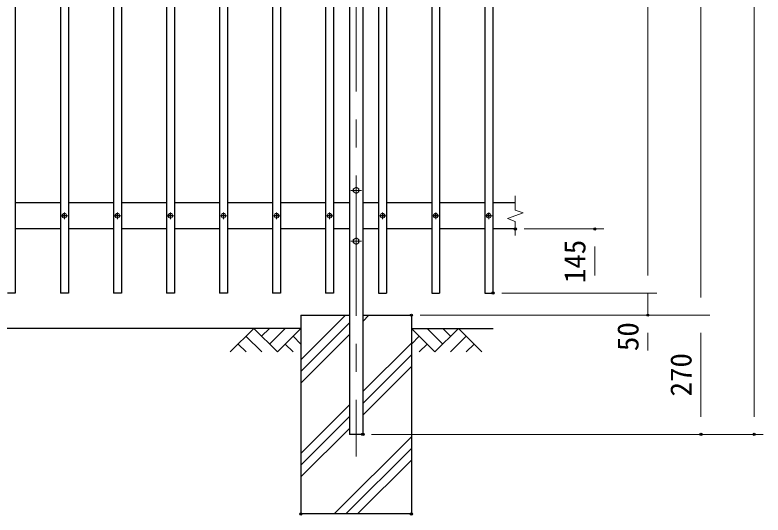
# Model space of a CAD drawing. Units: millimetres, scale not verified. Extents: x -4200 to 4200, y -2970 to 2970.
# Drawn here: x -2303 to -610, y -773 to 359 of the extents above; entities that cross this region are included whole.
import ezdxf
from ezdxf.enums import TextEntityAlignment as Align

# ---------------------------------------------------------------- set-up
doc = ezdxf.new("R2010")
doc.units = ezdxf.units.MM
doc.header["$LTSCALE"] = 10
doc.header["$PDMODE"] = 32
doc.header["$PDSIZE"] = 5
doc.linetypes.add('USER1', pattern=[50.8, 31.75, -6.35, 6.35, -6.35])
for name, color, linetype, lineweight in [('0-2_D-BMK', 2, 'USER1', 13), ('0-3_D-DCR-HCH', 7, 'Continuous', 13), ('0-4_D-STR4', 7, 'Continuous', 25), ('0-5_D-STR1', 1, 'Continuous', 25), ('0-6_D-STR3', 3, 'Continuous', 13), ('0-7_D-BGD', 7, 'Continuous', 25), ('0-8_D-STR-DIM', 7, 'Continuous', 13)]:
    doc.layers.add(name, color=color, linetype=linetype, lineweight=lineweight)
doc.layers.add('0-A_Defpoints', color=8, linetype='Continuous')
doc.styles.add('ＭＳ ゴシック', font='')
doc.styles.get('ＭＳ ゴシック').set_extended_font_data('MS Gothic')

msp = doc.modelspace()

# ---------------------------------------------------------------- linework, layer by layer
at = {"layer": '0-2_D-BMK'}
for p, q in [((-1530.77, 1519.65), (-1530.77, -640.35)), ((-1518.77, -37.85), (-1542.77, -37.85)), ((-2183.27, -95.35), (-2198.27, -95.35)), ((-2190.77, -87.85), (-2190.77, -102.85)), ((-2063.27, -95.35), (-2078.27, -95.35)), ((-2070.77, -87.85), (-2070.77, -102.85)), ((-1943.27, -95.35), (-1958.27, -95.35)), ((-1950.77, -87.85), (-1950.77, -102.85)), ((-1823.27, -95.35), (-1838.27, -95.35)), ((-1830.77, -87.85), (-1830.77, -102.85)), ((-1703.27, -95.35), (-1718.27, -95.35)), ((-1710.77, -87.85), (-1710.77, -102.85)), ((-1583.27, -95.35), (-1598.27, -95.35)), ((-1590.77, -87.85), (-1590.77, -102.85)), ((-1463.27, -95.35), (-1478.27, -95.35)), ((-1470.77, -87.85), (-1470.77, -102.85)), ((-1343.27, -95.35), (-1358.27, -95.35)), ((-1350.77, -87.85), (-1350.77, -102.85)), ((-1223.27, -95.35), (-1238.27, -95.35)), ((-1230.77, -87.85), (-1230.77, -102.85)), ((-1518.77, -152.85), (-1542.77, -152.85))]:
    msp.add_line(p, q, dxfattribs=at)
at = {"layer": '0-3_D-DCR-HCH'}
for p, q in [((-1655.77, -421.43), (-1554.7, -320.35)), ((-1515.77, -334.46), (-1501.66, -320.35)), ((-1655.77, -447.94), (-1545.77, -337.94)), ((-1762.2, -350.35), (-1815.41, -403.56)), ((-1762.2, -350.35), (-1708.99, -403.56)), ((-1744.46, -368.09), (-1726.72, -350.35)), ((-1726.72, -385.82), (-1691.25, -350.35)), ((-1708.99, -403.56), (-1655.77, -350.35)), ((-1352.56, -403.56), (-1405.77, -350.35)), ((-1334.82, -385.82), (-1370.3, -350.35)), ((-1299.35, -350.35), (-1352.56, -403.56)), ((-1316.99, -368.18), (-1334.82, -350.35)), ((-1299.35, -350.35), (-1246.14, -403.56)), ((-1779.94, -368.09), (-1744.3, -403.56)), ((-1673.51, -368.09), (-1655.77, -385.74)), ((-1655.77, -474.46), (-1545.77, -364.46)), ((-1388.04, -368.09), (-1405.77, -385.74)), ((-1281.61, -368.09), (-1317.25, -403.56)), ((-1797.67, -385.82), (-1779.85, -403.56)), ((-1691.25, -385.82), (-1673.43, -403.56)), ((-1515.77, -493.56), (-1405.77, -383.56)), ((-1370.3, -385.82), (-1388.12, -403.56)), ((-1263.88, -385.82), (-1281.69, -403.56)), ((-1515.77, -520.08), (-1405.77, -410.08)), ((-1515.77, -546.59), (-1405.77, -436.59)), ((-1655.77, -633.56), (-1545.77, -523.56)), ((-1655.77, -660.08), (-1545.77, -550.08)), ((-1655.77, -686.59), (-1545.77, -576.59)), ((-1580.43, -770.35), (-1405.77, -595.69)), ((-1553.92, -770.35), (-1405.77, -622.21)), ((-1527.4, -770.35), (-1405.77, -648.72))]:
    msp.add_line(p, q, dxfattribs=at)
at = {"layer": '0-4_D-STR4'}
for p, q in [((-1655.77, -320.35), (-1655.77, -770.35)), ((-1655.77, -320.35), (-1545.77, -320.35)), ((-1515.77, -320.35), (-1405.77, -320.35)), ((-1405.77, -320.35), (-1405.77, -770.35)), ((-1405.77, -770.35), (-1655.77, -770.35))]:
    msp.add_line(p, q, dxfattribs=at)
at = {"layer": '0-5_D-STR1'}
for p, q in [((-2301.77, 1479.65), (-2301.77, -270.35)), ((-2199.77, 1479.65), (-2199.77, -270.35)), ((-2181.77, 1479.65), (-2181.77, -270.35)), ((-2079.77, 1479.65), (-2079.77, -270.35)), ((-2061.77, 1479.65), (-2061.77, -270.35)), ((-1959.77, 1479.65), (-1959.77, -270.35)), ((-1941.77, 1479.65), (-1941.77, -270.35)), ((-1839.77, 1479.65), (-1839.77, -270.35)), ((-1821.77, 1479.65), (-1821.77, -270.35)), ((-1719.77, 1479.65), (-1719.77, -270.35)), ((-1701.77, 1479.65), (-1701.77, -270.35)), ((-1599.77, 1479.65), (-1599.77, -270.35)), ((-1581.77, 1479.65), (-1581.77, -270.35)), ((-1479.77, 1479.65), (-1479.77, -270.35)), ((-1461.77, 1479.65), (-1461.77, -270.35)), ((-1359.77, 1479.65), (-1359.77, -270.35)), ((-1341.77, 1479.65), (-1341.77, -270.35)), ((-1239.77, 1479.65), (-1239.77, -270.35)), ((-1221.77, 1479.65), (-1221.77, -270.35)), ((-1545.77, 1469.65), (-1545.77, -590.35)), ((-1515.77, 1469.65), (-1515.77, -590.35)), ((-2301.77, -65.35), (-2199.77, -65.35)), ((-2181.77, -65.35), (-2079.77, -65.35)), ((-2061.77, -65.35), (-1959.77, -65.35)), ((-1941.77, -65.35), (-1839.77, -65.35)), ((-1821.77, -65.35), (-1719.77, -65.35)), ((-1701.77, -65.35), (-1599.77, -65.35)), ((-1581.77, -65.35), (-1545.77, -65.35)), ((-1515.77, -65.35), (-1479.77, -65.35)), ((-1461.77, -65.35), (-1359.77, -65.35)), ((-1341.77, -65.35), (-1239.77, -65.35)), ((-1221.77, -65.35), (-1170.77, -65.35)), ((-2199.77, -125.35), (-2301.77, -125.35)), ((-2079.77, -125.35), (-2181.77, -125.35)), ((-1959.77, -125.35), (-2061.77, -125.35)), ((-1839.77, -125.35), (-1941.77, -125.35)), ((-1719.77, -125.35), (-1821.77, -125.35)), ((-1599.77, -125.35), (-1701.77, -125.35)), ((-1545.77, -125.35), (-1581.77, -125.35)), ((-1479.77, -125.35), (-1515.77, -125.35)), ((-1359.77, -125.35), (-1461.77, -125.35)), ((-1239.77, -125.35), (-1341.77, -125.35)), ((-1170.77, -125.35), (-1221.77, -125.35)), ((-2301.77, -270.35), (-2319.77, -270.35)), ((-2181.77, -270.35), (-2199.77, -270.35)), ((-2061.77, -270.35), (-2079.77, -270.35)), ((-1941.77, -270.35), (-1959.77, -270.35)), ((-1821.77, -270.35), (-1839.77, -270.35)), ((-1701.77, -270.35), (-1719.77, -270.35)), ((-1581.77, -270.35), (-1599.77, -270.35)), ((-1479.77, -270.35), (-1461.77, -270.35)), ((-1359.77, -270.35), (-1341.77, -270.35)), ((-1239.77, -270.35), (-1221.77, -270.35)), ((-1515.77, -590.35), (-1545.77, -590.35))]:
    msp.add_line(p, q, dxfattribs=at)
at = {"layer": '0-6_D-STR3'}
for p, q in [((-2192.6, -94.96), (-2194.12, -94.98)), ((-2194.12, -94.98), (-2194.12, -95.71)), ((-2194.12, -94.98), (-2194.12, -95.71)), ((-2192.6, -95.74), (-2194.12, -95.71)), ((-2191.68, -94.48), (-2192.6, -94.96)), ((-2191.68, -96.21), (-2192.6, -95.74)), ((-2191.66, -94.47), (-2191.17, -93.54)), ((-2191.66, -96.23), (-2191.17, -97.15)), ((-2191.14, -92), (-2191.17, -93.54)), ((-2191.17, -92), (-2190.41, -92)), ((-2191.14, -98.7), (-2191.17, -97.15)), ((-2191.14, -98.7), (-2190.41, -98.7)), ((-2190.41, -92), (-2190.38, -93.54)), ((-2190.41, -98.7), (-2190.38, -97.15)), ((-2189.89, -94.47), (-2190.38, -93.54)), ((-2189.89, -96.23), (-2190.38, -97.15)), ((-2189.87, -94.48), (-2188.95, -94.96)), ((-2189.87, -96.21), (-2188.95, -95.74)), ((-2188.95, -95.74), (-2187.42, -95.71)), ((-2072.6, -94.96), (-2074.12, -94.98)), ((-2074.12, -94.98), (-2074.12, -95.71)), ((-2074.12, -94.98), (-2074.12, -95.71)), ((-2072.6, -95.74), (-2074.12, -95.71)), ((-2071.68, -94.48), (-2072.6, -94.96)), ((-2071.68, -96.21), (-2072.6, -95.74)), ((-2071.66, -94.47), (-2071.17, -93.54)), ((-2071.66, -96.23), (-2071.17, -97.15)), ((-2071.14, -92), (-2071.17, -93.54)), ((-2071.17, -92), (-2070.41, -92)), ((-2071.14, -98.7), (-2071.17, -97.15)), ((-2071.14, -98.7), (-2070.41, -98.7)), ((-2070.41, -92), (-2070.38, -93.54)), ((-2070.41, -98.7), (-2070.38, -97.15)), ((-2069.89, -94.47), (-2070.38, -93.54)), ((-2069.89, -96.23), (-2070.38, -97.15)), ((-2069.87, -94.48), (-2068.95, -94.96)), ((-2069.87, -96.21), (-2068.95, -95.74)), ((-2068.95, -95.74), (-2067.42, -95.71)), ((-1952.6, -94.96), (-1954.12, -94.98)), ((-1954.12, -94.98), (-1954.12, -95.71)), ((-1954.12, -94.98), (-1954.12, -95.71)), ((-1952.6, -95.74), (-1954.12, -95.71)), ((-1951.68, -94.48), (-1952.6, -94.96)), ((-1951.68, -96.21), (-1952.6, -95.74)), ((-1951.66, -94.47), (-1951.17, -93.54)), ((-1951.66, -96.23), (-1951.17, -97.15)), ((-1951.14, -92), (-1951.17, -93.54)), ((-1951.17, -92), (-1950.41, -92)), ((-1951.14, -98.7), (-1951.17, -97.15)), ((-1951.14, -98.7), (-1950.41, -98.7)), ((-1950.41, -92), (-1950.38, -93.54)), ((-1950.41, -98.7), (-1950.38, -97.15)), ((-1949.89, -94.47), (-1950.38, -93.54)), ((-1949.89, -96.23), (-1950.38, -97.15)), ((-1949.87, -94.48), (-1948.95, -94.96)), ((-1949.87, -96.21), (-1948.95, -95.74)), ((-1948.95, -95.74), (-1947.42, -95.71)), ((-1832.6, -94.96), (-1834.12, -94.98)), ((-1834.12, -94.98), (-1834.12, -95.71)), ((-1834.12, -94.98), (-1834.12, -95.71)), ((-1832.6, -95.74), (-1834.12, -95.71)), ((-1831.68, -94.48), (-1832.6, -94.96)), ((-1831.68, -96.21), (-1832.6, -95.74)), ((-1831.66, -94.47), (-1831.17, -93.54)), ((-1831.66, -96.23), (-1831.17, -97.15)), ((-1831.14, -92), (-1831.17, -93.54)), ((-1831.17, -92), (-1830.41, -92)), ((-1831.14, -98.7), (-1831.17, -97.15)), ((-1831.14, -98.7), (-1830.41, -98.7)), ((-1830.41, -92), (-1830.38, -93.54)), ((-1830.41, -98.7), (-1830.38, -97.15)), ((-1829.89, -94.47), (-1830.38, -93.54)), ((-1829.89, -96.23), (-1830.38, -97.15)), ((-1829.87, -94.48), (-1828.95, -94.96)), ((-1829.87, -96.21), (-1828.95, -95.74)), ((-1828.95, -95.74), (-1827.42, -95.71)), ((-1712.6, -94.96), (-1714.12, -94.98)), ((-1714.12, -94.98), (-1714.12, -95.71)), ((-1714.12, -94.98), (-1714.12, -95.71)), ((-1712.6, -95.74), (-1714.12, -95.71)), ((-1711.68, -94.48), (-1712.6, -94.96)), ((-1711.68, -96.21), (-1712.6, -95.74)), ((-1711.66, -94.47), (-1711.17, -93.54)), ((-1711.66, -96.23), (-1711.17, -97.15)), ((-1711.14, -92), (-1711.17, -93.54)), ((-1711.17, -92), (-1710.41, -92)), ((-1711.14, -98.7), (-1711.17, -97.15)), ((-1711.14, -98.7), (-1710.41, -98.7)), ((-1710.41, -92), (-1710.38, -93.54)), ((-1710.41, -98.7), (-1710.38, -97.15)), ((-1709.89, -94.47), (-1710.38, -93.54)), ((-1709.89, -96.23), (-1710.38, -97.15)), ((-1709.87, -94.48), (-1708.95, -94.96)), ((-1709.87, -96.21), (-1708.95, -95.74)), ((-1708.95, -95.74), (-1707.42, -95.71)), ((-1592.6, -94.96), (-1594.12, -94.98)), ((-1594.12, -94.98), (-1594.12, -95.71)), ((-1594.12, -94.98), (-1594.12, -95.71)), ((-1592.6, -95.74), (-1594.12, -95.71)), ((-1591.68, -94.48), (-1592.6, -94.96)), ((-1591.68, -96.21), (-1592.6, -95.74)), ((-1591.66, -94.47), (-1591.17, -93.54)), ((-1591.66, -96.23), (-1591.17, -97.15)), ((-1591.14, -92), (-1591.17, -93.54)), ((-1591.17, -92), (-1590.41, -92)), ((-1591.14, -98.7), (-1591.17, -97.15)), ((-1591.14, -98.7), (-1590.41, -98.7)), ((-1590.41, -92), (-1590.38, -93.54)), ((-1590.41, -98.7), (-1590.38, -97.15)), ((-1589.89, -94.47), (-1590.38, -93.54)), ((-1589.89, -96.23), (-1590.38, -97.15)), ((-1589.87, -94.48), (-1588.95, -94.96)), ((-1589.87, -96.21), (-1588.95, -95.74)), ((-1588.95, -95.74), (-1587.42, -95.71)), ((-1472.6, -94.96), (-1474.12, -94.98)), ((-1474.12, -94.98), (-1474.12, -95.71)), ((-1474.12, -94.98), (-1474.12, -95.71)), ((-1472.6, -95.74), (-1474.12, -95.71)), ((-1471.68, -94.48), (-1472.6, -94.96)), ((-1471.68, -96.21), (-1472.6, -95.74)), ((-1471.66, -94.47), (-1471.17, -93.54)), ((-1471.66, -96.23), (-1471.17, -97.15)), ((-1471.14, -92), (-1471.17, -93.54)), ((-1471.17, -92), (-1470.41, -92)), ((-1471.14, -98.7), (-1471.17, -97.15)), ((-1471.14, -98.7), (-1470.41, -98.7)), ((-1470.41, -92), (-1470.38, -93.54)), ((-1470.41, -98.7), (-1470.38, -97.15)), ((-1469.89, -94.47), (-1470.38, -93.54)), ((-1469.89, -96.23), (-1470.38, -97.15)), ((-1469.87, -94.48), (-1468.95, -94.96)), ((-1469.87, -96.21), (-1468.95, -95.74)), ((-1468.95, -95.74), (-1467.42, -95.71)), ((-1352.6, -94.96), (-1354.12, -94.98)), ((-1354.12, -94.98), (-1354.12, -95.71)), ((-1354.12, -94.98), (-1354.12, -95.71)), ((-1352.6, -95.74), (-1354.12, -95.71)), ((-1351.68, -94.48), (-1352.6, -94.96)), ((-1351.68, -96.21), (-1352.6, -95.74)), ((-1351.66, -94.47), (-1351.17, -93.54)), ((-1351.66, -96.23), (-1351.17, -97.15)), ((-1351.14, -92), (-1351.17, -93.54)), ((-1351.17, -92), (-1350.41, -92)), ((-1351.14, -98.7), (-1351.17, -97.15)), ((-1351.14, -98.7), (-1350.41, -98.7)), ((-1350.41, -92), (-1350.38, -93.54)), ((-1350.41, -98.7), (-1350.38, -97.15)), ((-1349.89, -94.47), (-1350.38, -93.54)), ((-1349.89, -96.23), (-1350.38, -97.15)), ((-1349.87, -94.48), (-1348.95, -94.96)), ((-1349.87, -96.21), (-1348.95, -95.74)), ((-1348.95, -95.74), (-1347.42, -95.71)), ((-1232.6, -94.96), (-1234.12, -94.98)), ((-1234.12, -94.98), (-1234.12, -95.71)), ((-1234.12, -94.98), (-1234.12, -95.71)), ((-1232.6, -95.74), (-1234.12, -95.71)), ((-1231.68, -94.48), (-1232.6, -94.96)), ((-1231.68, -96.21), (-1232.6, -95.74)), ((-1231.66, -94.47), (-1231.17, -93.54)), ((-1231.66, -96.23), (-1231.17, -97.15)), ((-1231.14, -92), (-1231.17, -93.54)), ((-1231.17, -92), (-1230.41, -92)), ((-1231.14, -98.7), (-1231.17, -97.15)), ((-1231.14, -98.7), (-1230.41, -98.7)), ((-1230.41, -92), (-1230.38, -93.54)), ((-1230.41, -98.7), (-1230.38, -97.15)), ((-1229.89, -94.47), (-1230.38, -93.54)), ((-1229.89, -96.23), (-1230.38, -97.15)), ((-1229.87, -94.48), (-1228.95, -94.96)), ((-1229.87, -96.21), (-1228.95, -95.74)), ((-1228.95, -95.74), (-1227.42, -95.71))]:
    msp.add_line(p, q, dxfattribs=at)
for points in [[(-1524.27, -34.1), (-1530.77, -30.34), (-1537.27, -34.1), (-1537.27, -41.6), (-1530.77, -45.35), (-1524.27, -41.6)], [(-1524.27, -149.1), (-1530.77, -145.34), (-1537.27, -149.1), (-1537.27, -156.6), (-1530.77, -160.35), (-1524.27, -156.6)]]:
    msp.add_lwpolyline(points, close=True, dxfattribs=at)
for points in [[(-2188.95, -94.96), (-2187.42, -94.98), (-2187.42, -95.71)], [(-2068.95, -94.96), (-2067.42, -94.98), (-2067.42, -95.71)], [(-1948.95, -94.96), (-1947.42, -94.98), (-1947.42, -95.71)], [(-1828.95, -94.96), (-1827.42, -94.98), (-1827.42, -95.71)], [(-1708.95, -94.96), (-1707.42, -94.98), (-1707.42, -95.71)], [(-1588.95, -94.96), (-1587.42, -94.98), (-1587.42, -95.71)], [(-1468.95, -94.96), (-1467.42, -94.98), (-1467.42, -95.71)], [(-1348.95, -94.96), (-1347.42, -94.98), (-1347.42, -95.71)], [(-1228.95, -94.96), (-1227.42, -94.98), (-1227.42, -95.71)]]:
    msp.add_lwpolyline(points, dxfattribs=at)
for centre, radius in [((-1530.77, -37.85), 6.25), ((-2190.77, -95.35), 5.25), ((-2070.77, -95.35), 5.25), ((-1950.77, -95.35), 5.25), ((-1830.77, -95.35), 5.25), ((-1710.77, -95.35), 5.25), ((-1590.77, -95.35), 5.25), ((-1470.77, -95.35), 5.25), ((-1350.77, -95.35), 5.25), ((-1230.77, -95.35), 5.25), ((-1530.77, -152.85), 6.25)]:
    msp.add_circle(centre, radius, dxfattribs=at)
at = {"layer": '0-7_D-BGD'}
for p, q in [((-1655.77, -350.35), (-3205.77, -350.35)), ((-1405.77, -350.35), (-1220.77, -350.35))]:
    msp.add_line(p, q, dxfattribs=at)
at = {"layer": '0-8_D-STR-DIM'}
for p, q in [((-870.77, -230.35), (-870.77, 1439.65)), ((-750.77, -280.35), (-750.77, 1439.65)), ((-630.25, 1439.65), (-630.25, -550.35)), ((-1170.77, -50.35), (-1170.77, -82.52)), ((-1153.15, -88.94), (-1170.77, -82.52)), ((-1188.39, -101.76), (-1153.15, -88.94)), ((-1170.77, -108.17), (-1188.39, -101.76)), ((-1170.77, -108.17), (-1170.77, -140.35)), ((-1150.77, -125.35), (-970.77, -125.35)), ((-990.77, -230.35), (-990.77, -165.35)), ((-870.77, -230.35), (-870.77, -190.35)), ((-1201.27, -270.35), (-970.77, -270.35)), ((-1201.27, -270.35), (-850.77, -270.35)), ((-1201.27, -270.35), (-850.77, -270.35)), ((-870.77, -270.35), (-870.77, -320.35)), ((-1385.77, -320.35), (-730.77, -320.35)), ((-1385.77, -320.35), (-730.77, -320.35)), ((-1385.77, -320.35), (-850.77, -320.35)), ((-870.77, -360.35), (-870.77, -400.35)), ((-750.77, -360.35), (-750.77, -550.35)), ((-1495.77, -590.35), (-730.77, -590.35)), ((-1495.25, -590.35), (-610.25, -590.35))]:
    msp.add_line(p, q, dxfattribs=at)
at = {"layer": '0-A_Defpoints'}
for p in [(-1170.77, -125.35), (-990.77, -125.35), (-1221.27, -270.35), (-1405.77, -320.35), (-870.77, -320.35), (-1515.77, -590.35), (-1515.25, -590.35), (-750.77, -590.35), (-630.25, -590.35), (-1655.77, -770.35), (-1405.77, -770.35)]:
    msp.add_point(p, dxfattribs=at)

# ---------------------------------------------------------------- texts
at = {"layer": '0-8_D-STR-DIM', "style": 'ＭＳ ゴシック'}
for s, p in [('145', (-997.52, -247.85)), ('50', (-877.53, -401.77)), ('270', (-757.52, -504.35))]:
    msp.add_text(s, height=48.09, rotation=90, dxfattribs=at).set_placement(p, align=Align.BOTTOM_LEFT)

doc.saveas('drawing.dxf')
